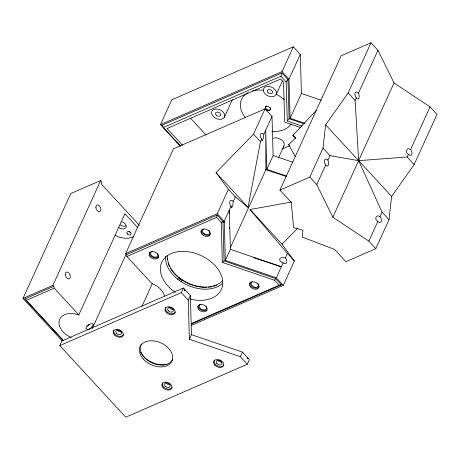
<?xml version="1.0" encoding="UTF-8"?>
<svg xmlns="http://www.w3.org/2000/svg" width="460" height="460" viewBox="0 0 460 460"><rect width="100%" height="100%" fill="white"/><g stroke="black" fill="none" stroke-linecap="round" stroke-linejoin="round"><path stroke-width="0.69" d="M263.867 134.257L263.333 138.425L262.24 140.812L261.683 139.041A3.605 2.237 66.4 0 1 260.515 134.199A3.605 2.237 66.4 0 1 263.867 134.257L271.998 116.42L265.046 108.882L173.391 148.833L125.614 253.673L126.483 254.616L126.931 256.479L151.685 283.337L152.553 283.682A17.331 11.862 24.5 0 1 164.439 295.929M279.933 190.089L309.822 177.06L323.023 148.091L325.634 124.844L348.168 92.914L371.007 42.791L377.953 50.33L394.042 82.938L430.054 106.858L437 114.396L414.161 164.519L391.621 196.449L389.01 219.696L375.808 248.664L345.92 261.694L334.633 249.446L302.323 237.118L302.967 230.236L293.641 227.694L291.22 202.337L279.933 190.089L341.124 55.821L371.007 42.791M265.046 108.882L253.523 134.171L216.045 172.615L228.378 189.347L235.313 196.874L248.038 207.333L260.469 141.709L261.683 139.041M126.931 256.479L216.597 217.39L217.143 215.096L224.261 222.824M92.834 325.611C92.253 327.198 88.159 331.459 85.922 328.607C85.83 325.479 89.907 323.794 92.621 323.547L93.213 324.162L92.909 325.467M162.345 125.126L163.369 127.472L280.928 76.228L281.894 73.008L287.971 79.609L289.116 118.732L287.281 121.003L302.226 126.109M235.313 196.874L233.266 201.371A3.605 2.237 66.4 0 0 229.919 201.308A3.605 2.237 66.4 0 0 231.087 206.149L224.215 221.26L225.36 260.383L276.316 277.788L283.262 285.327L191.607 325.283M62.301 341.055L23 298.408L70.777 193.568L100.665 180.538L101.534 181.481L101.562 184.264L139.363 225.279M23 298.408L52.889 285.378L100.665 180.538M59.771 345.604L61.864 341.004L183.413 288.017L190.359 295.556L191.498 334.679L189.405 339.279L240.361 356.69L247.308 364.222L125.764 417.209L59.771 345.604L181.315 292.617L183.413 288.017M180.331 146.159L160.477 124.62L171.793 99.785L293.336 46.805L300.288 54.343L301.426 93.466L290.111 118.295L289.116 118.732L304.06 123.838M71.179 337.502A17.331 11.862 24.5 0 1 59.426 320.034A17.331 11.862 24.5 0 1 78.775 314.968L124.878 213.808M92.27 328.509L126.172 254.11M224.388 117.162A6.934 4.744 24.5 0 0 216.867 108.997A6.934 4.744 24.5 0 0 213.158 116.334A6.934 4.744 24.5 0 0 224.388 117.162L232.34 99.711M141.726 306.849L152.409 283.406M125.614 253.673L217.269 213.722L228.378 189.347M160.477 124.62L282.02 71.633L293.336 46.805M185.15 289.904L184.73 290.823L184.282 288.96M276.195 94.576A6.934 4.744 24.5 0 0 268.674 86.417A6.934 4.744 24.5 0 0 264.96 93.754A6.934 4.744 24.5 0 0 276.195 94.576L282.377 81.006M189.405 339.279L188.261 300.156L190.359 295.556M300.288 54.343L288.972 79.172L290.111 118.295L305.06 123.401M230.282 247.831L265.857 169.769L265.707 130.214L266.852 169.337L286.551 176.065M225.36 260.383L230.391 249.343L229.247 210.22L229.258 213.756M266.852 169.337L273.136 155.543L271.998 116.42M278.605 157.642L283.906 146.01M375.808 248.664L368.862 241.132L332.85 217.206L316.767 184.598L325.737 164.916A3.605 2.237 66.4 0 1 324.565 160.074A3.605 2.237 66.4 0 1 327.917 160.132L329.969 155.63L323.023 148.091M389.01 219.696L382.053 212.146L358.627 160.649L355.114 100.447L356.327 97.784A3.605 2.237 66.4 0 1 355.16 92.943A3.605 2.237 66.4 0 1 358.507 93.001L377.953 50.33M240.361 356.69L242.454 352.09L191.498 334.679M276.316 277.788L283.188 262.706C281.572 262.16 279.174 260.877 279.703 258.825C280.985 257.1 284.55 256.87 285.878 258.606A3.605 2.237 66.4 0 1 286.499 262.729A3.605 2.237 66.4 0 1 283.774 263.223L283.188 262.706M285.367 257.933L287.419 253.42L250.039 209.507L291.49 202.038M247.664 357.742L247.244 358.662L248.532 358.685M247.308 364.222L249.4 359.628L242.454 352.09M283.262 285.327L294.365 260.958L282.032 244.225L250.039 209.507M332.85 217.206L394.042 82.938M379.994 216.654C376.125 213.584 373.876 219.765 377.821 221.433A3.605 2.237 66.4 0 0 381.173 221.524A3.605 2.237 66.4 0 0 380.029 216.683L382.053 212.146M329.969 155.63L358.627 160.649L407.209 156.981L408.428 154.313A3.605 2.237 66.4 0 0 411.775 154.37A3.605 2.237 66.4 0 0 410.607 149.534L430.054 106.858M368.862 241.132L377.821 221.433M87.837 325.749L87.745 325.456L87.837 325.749L87.187 325.829L87.573 326.163M89.125 324.576L87.871 325.479M274.528 280.261L275.632 278.564L224.083 260.952L222.364 262.436L274.528 280.261L279.111 285.229L281.399 284.82L275.632 278.564M165.611 256.375A32.579 22.304 24.5 0 0 177.612 279.145L180.987 281.595L182.183 279.835L183.885 280.899A30.952 21.189 24.5 0 0 222.519 280.698M179.262 280.404L180.55 278.702L182.183 279.835M287.281 121.003L286.137 81.88L287.971 79.609L288.972 79.172L282.02 71.633M177.612 279.145L178.98 277.506A30.952 21.189 24.5 0 1 167.578 255.875M295.774 138.609L292.859 135.447L316.187 110.538M282.032 244.225L297.528 228.332M295.228 156.521L288.667 144.641L295.745 137.873L292.859 135.447M222.364 262.436L221.197 222.387L222.927 221.369L224.215 221.26L217.269 213.722M161.345 125.563L281.894 73.008M282.336 148.902L289.558 145.751M63.319 340.647L24.863 298.914L53.757 286.321L54.205 288.184L78.959 315.042M126.483 254.616L217.143 215.096M24.863 298.914L26.312 300.346L54.205 288.184M180.251 278.835L180.55 278.702L178.98 277.506M191.412 323.46L279.111 285.229M191.394 324.053L281.399 284.82M265.857 169.769L286.097 176.381M253.684 257.715L281.342 266.754L230.391 249.343M301.426 93.466L321.132 100.194M300.276 127.46L284.688 122.136L283.515 82.064L280.675 78.982L167.101 128.489L182.585 145.297M273.136 155.543L292.842 162.271M410.607 149.534C406.715 146.435 404.455 152.651 408.428 154.313M348.168 92.914L355.114 100.447M407.209 156.981L414.161 164.519M280.928 76.228L286.137 81.88M325.634 124.844L391.621 196.449M288.667 144.641L289.639 145.699M309.822 177.06L316.767 184.598M253.523 134.171L260.469 141.709M190.578 118.231L206.068 135.039M216.045 172.615L248.038 207.333M287.419 253.42L294.365 260.958M163.369 127.472L180.331 145.877M216.597 217.39L221.197 222.387M125.057 213.883L137.592 227.481M181.315 292.617L188.261 300.156M52.889 285.378L53.757 286.321M26.312 300.346L63.624 340.837M356.327 97.784L357.173 98.877L358.081 99.032C359.789 97.6 359.248 94.835 358.507 93.001M325.737 164.916L326.577 166.008L327.485 166.169C329.193 164.732 328.653 161.966 327.917 160.132M231.087 206.149L231.65 207.92L232.743 205.528L233.266 201.371M222.927 221.369L224.083 260.952M229.31 227.177L229.316 228.585M270.428 107.663A2.772 1.897 24.5 0 1 267.869 109.963A2.772 1.897 24.5 0 1 265.857 106.421M266.317 106.128A2.772 1.897 24.5 0 1 266.892 105.967M291.088 123.976A27.726 18.981 24.5 0 1 271.871 131.434M245.439 117.789A27.726 18.981 24.5 0 1 248.17 92.535M252.5 90.867A27.726 18.981 24.5 0 1 263.764 90.321M275.954 94.116A27.726 18.981 24.5 0 1 284.286 99.699M273.315 138.305A6.934 4.744 24.5 0 1 282.032 140.248A6.934 4.744 24.5 0 1 283.142 147.004M167.037 364.475A19.688 13.478 24.5 0 1 140.587 352.164M172.431 359.881A17.468 11.96 24.5 0 1 150.955 362.411A17.468 11.96 24.5 0 1 141.3 344.097M173.029 309.298A3.047 2.087 24.5 0 1 169.136 307.435M121.854 331.7A3.047 2.087 24.5 0 1 117.334 330.016M169.843 384.64A3.047 2.087 24.5 0 1 165.956 382.777M221.651 362.06A3.047 2.087 24.5 0 1 217.764 360.197M223.928 364.872A5.336 3.651 24.5 0 1 217.465 365.832A5.336 3.651 24.5 0 1 214.302 360.266M175.306 312.11A5.336 3.651 24.5 0 1 168.843 313.065A5.336 3.651 24.5 0 1 165.68 307.498M123.498 334.696A5.336 3.651 24.5 0 1 117.035 335.65A5.336 3.651 24.5 0 1 113.873 330.084M172.126 387.458A5.336 3.651 24.5 0 1 165.663 388.412A5.336 3.651 24.5 0 1 162.501 382.846M133.25 236.681A17.331 11.862 24.5 0 1 115.236 235.365M121.923 221.829A4.922 3.369 24.5 0 1 126.04 227.412A4.922 3.369 24.5 0 1 118.985 227.637M125.942 225.871A4.922 3.369 24.5 0 1 120.244 224.882M130.646 232.185A2.219 1.518 24.5 0 1 129.059 231.598M216.648 285.2A31.355 21.465 24.5 0 1 213.543 286.304M211.876 286.707A31.355 21.465 24.5 0 1 210.151 287.017M209.559 287.097A31.355 21.465 24.5 0 1 208.368 287.23M206.534 287.339A31.355 21.465 24.5 0 1 180.331 278.898L178.744 277.685A31.355 21.465 24.5 0 1 171.413 269.865M171.085 269.37A31.355 21.465 24.5 0 1 170.464 268.37M169.366 266.346A31.355 21.465 24.5 0 1 168.124 263.281M167.296 259.716A31.355 21.465 24.5 0 1 167.187 258.715M175.294 292.324A32.746 22.413 24.5 0 1 172.281 253.103A32.746 22.413 24.5 0 1 221.294 275.247A32.746 22.413 24.5 0 1 190.106 299.017M222.364 283.561A32.579 22.304 24.5 0 1 180.987 281.595M206.879 309.862A4.991 3.415 24.5 0 1 201.388 310.04A4.991 3.415 24.5 0 1 198.185 305.699M259.239 286.563A4.991 3.415 24.5 0 1 253.195 287.46A4.991 3.415 24.5 0 1 250.234 282.25M210.059 234.514A4.991 3.415 24.5 0 1 204.568 234.692A4.991 3.415 24.5 0 1 201.365 230.351M158.809 256.381A4.991 3.415 24.5 0 1 152.766 257.278A4.991 3.415 24.5 0 1 149.805 252.074M258.37 284.671A3.881 2.656 24.5 0 1 253.535 286.781A3.881 2.656 24.5 0 1 252.304 281.767M257.525 283.193A3.881 2.656 24.5 0 1 258.06 283.918M206.252 306.498A3.881 2.656 24.5 0 1 204.844 309.798A3.881 2.656 24.5 0 1 199.939 307.97A3.881 2.656 24.5 0 1 200.502 304.353M208.903 230.425A3.881 2.656 24.5 0 1 208.541 234.284A3.881 2.656 24.5 0 1 203.32 232.858A3.881 2.656 24.5 0 1 203.682 229.005M157.63 253.736A3.881 2.656 24.5 0 1 155.934 257.088A3.881 2.656 24.5 0 1 150.983 254.719A3.881 2.656 24.5 0 1 152.68 251.367M265.851 109.342A2.772 1.897 24.5 0 0 270.342 109.67A2.772 1.897 24.5 0 0 267.335 106.409A2.772 1.897 24.5 0 0 265.851 109.342M267.95 92.448A2.772 1.897 24.5 0 0 272.441 92.776A2.772 1.897 24.5 0 0 269.433 89.516A2.772 1.897 24.5 0 0 267.95 92.448M216.142 115.034A2.772 1.897 24.5 0 0 220.639 115.362A2.772 1.897 24.5 0 0 217.632 112.096A2.772 1.897 24.5 0 0 216.142 115.034M143.123 358.909A17.468 11.96 24.5 0 0 171.597 361.715A17.468 11.96 24.5 0 0 153.37 340.854A17.468 11.96 24.5 0 0 143.123 358.909M168.302 310.759A3.047 2.087 24.5 0 0 173.242 311.121A3.047 2.087 24.5 0 0 169.935 307.533A3.047 2.087 24.5 0 0 168.302 310.759M116.495 333.345A3.047 2.087 24.5 0 0 121.434 333.707A3.047 2.087 24.5 0 0 118.128 330.119A3.047 2.087 24.5 0 0 116.495 333.345M165.117 386.107A3.047 2.087 24.5 0 0 170.062 386.469A3.047 2.087 24.5 0 0 166.75 382.881A3.047 2.087 24.5 0 0 165.117 386.107M216.924 363.526A3.047 2.087 24.5 0 0 221.869 363.889A3.047 2.087 24.5 0 0 218.558 360.295A3.047 2.087 24.5 0 0 216.924 363.526M166.238 312.397A5.336 3.651 24.5 0 0 174.886 313.03A5.336 3.651 24.5 0 0 169.096 306.745A5.336 3.651 24.5 0 0 166.238 312.397M114.431 334.983A5.336 3.651 24.5 0 0 123.079 335.616A5.336 3.651 24.5 0 0 117.288 329.331A5.336 3.651 24.5 0 0 114.431 334.983M163.058 387.745A5.336 3.651 24.5 0 0 171.706 388.378A5.336 3.651 24.5 0 0 165.916 382.093A5.336 3.651 24.5 0 0 163.058 387.745M214.86 365.159A5.336 3.651 24.5 0 0 223.508 365.792A5.336 3.651 24.5 0 0 217.718 359.513A5.336 3.651 24.5 0 0 214.86 365.159M127.391 233.99A2.219 1.518 24.5 0 0 130.985 234.249A2.219 1.518 24.5 0 0 128.576 231.639A2.219 1.518 24.5 0 0 127.391 233.99M95.893 207.385A3.605 2.237 66.4 0 0 99.803 211.629A3.605 2.237 66.4 0 0 99.481 205.919A3.605 2.237 66.4 0 0 95.893 207.385M65.297 274.517A3.605 2.237 66.4 0 0 69.207 278.76A3.605 2.237 66.4 0 0 68.885 273.05A3.605 2.237 66.4 0 0 65.297 274.517M198.841 309.66A4.991 3.415 24.5 0 0 206.931 310.253A4.991 3.415 24.5 0 0 201.514 304.376A4.991 3.415 24.5 0 0 198.841 309.66M250.648 287.075A4.991 3.415 24.5 0 0 258.733 287.667A4.991 3.415 24.5 0 0 253.322 281.79A4.991 3.415 24.5 0 0 250.648 287.075M202.02 234.312A4.991 3.415 24.5 0 0 210.111 234.905A4.991 3.415 24.5 0 0 204.694 229.028A4.991 3.415 24.5 0 0 202.02 234.312M150.219 256.893A4.991 3.415 24.5 0 0 158.303 257.485A4.991 3.415 24.5 0 0 152.892 251.614A4.991 3.415 24.5 0 0 150.219 256.893"/></g></svg>
